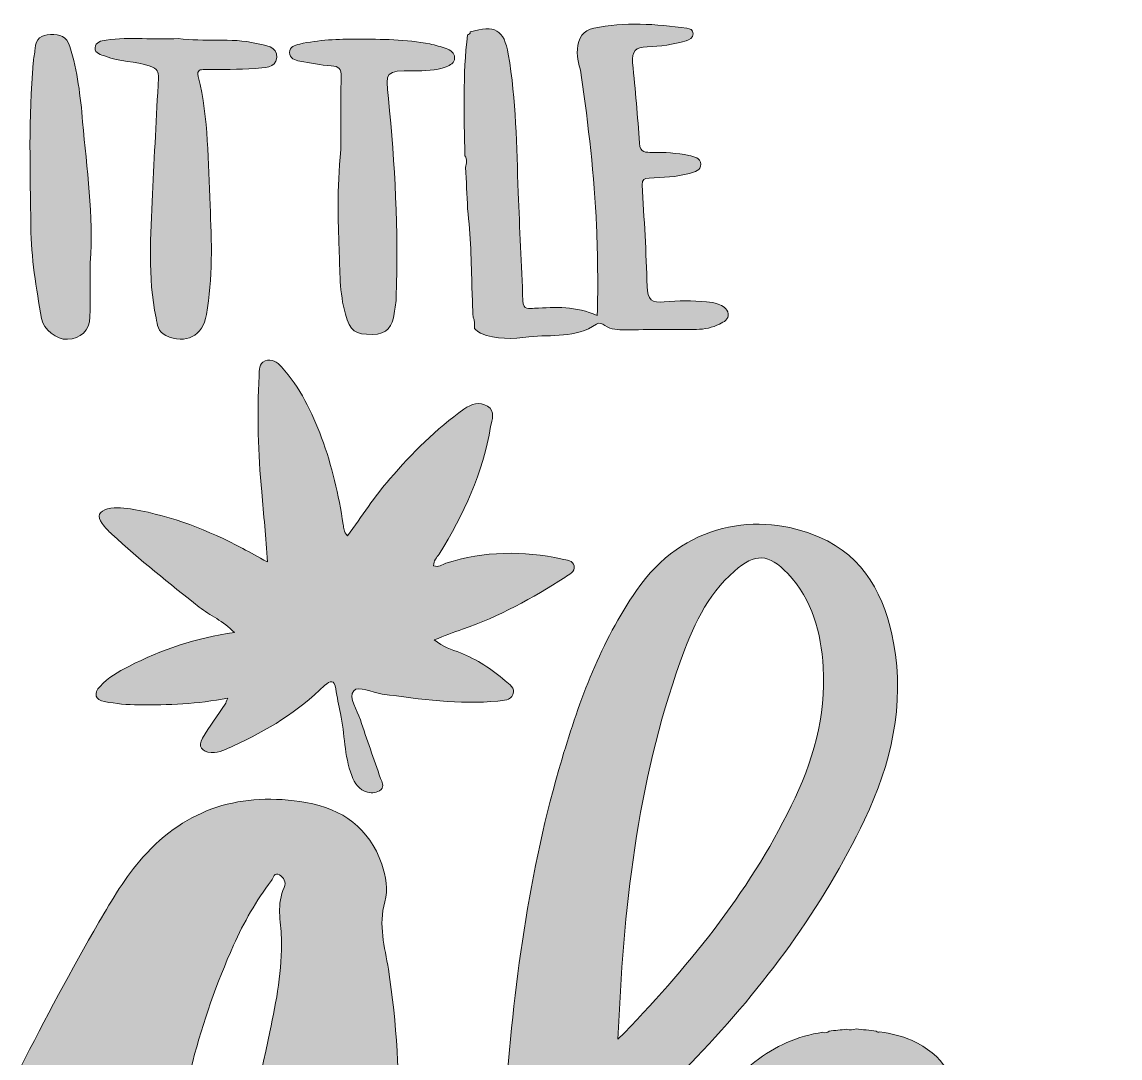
# Model space of a CAD drawing. Extents: x 558 to 1442, y -1357 to -643.
# Drawn here: x 1016.2 to 1431, y -1041.2 to -649.8 of the extents above; entities that cross this region are included whole.
import ezdxf

# ---------------------------------------------------------------- set-up
doc = ezdxf.new("R2010")
doc.units = 0
doc.header["$MEASUREMENT"] = 0
doc.layers.add('katman 1', color=7, linetype='Continuous')

# ---------------------------------------------------------------- blocks, each defined once
blk = doc.blocks.new('block 2')
at = {"layer": 'katman 1', "true_color": 0x030303}
h = blk.add_hatch(color=18, dxfattribs=at)
h.dxf.hatch_style = 2
edge = h.paths.add_edge_path()
edge.add_spline(control_points=[(1186.62, -761.37), (1186.46, -757.79), (1186.31, -754.21), (1186.15, -750.63), (1186.05, -740.53), (1185.59, -730.44), (1184.54, -720.38), (1184.29, -715.17), (1184.04, -709.96), (1183.79, -704.75), (1184.15, -703.27), (1184.44, -701.78), (1183.53, -700.36), (1183.23, -685.12), (1182.67, -669.87), (1184.51, -654.67), (1185.14, -654.6), (1185.5, -654.25), (1185.53, -653.61), (1194.78, -650.75), (1198.3, -652.7), (1199.91, -662.06), (1202.9, -679.34), (1203.01, -696.83), (1203.65, -714.29), (1204.16, -727.91), (1204.95, -741.53), (1205.41, -755.15), (1205.53, -758.8), (1207.83, -758.07), (1209.85, -757.96), (1217.66, -757.56), (1225.47, -757.07), (1233.51, -760.73), (1233.86, -749.08), (1233.66, -738.04), (1233.21, -727), (1232.44, -707.87), (1230.16, -688.9), (1227.45, -669.96), (1226.98, -666.71), (1225.75, -663.66), (1226.01, -660.16), (1226.32, -655.82), (1228.21, -653.01), (1232.15, -652.21), (1243.85, -649.84), (1255.63, -650.54), (1267.36, -652.22), (1268.38, -652.36), (1269.8, -652.77), (1269.74, -654.32), (1269.67, -655.94), (1268.3, -656.57), (1267.06, -656.93), (1262.26, -658.35), (1257.32, -659.14), (1252.31, -659.2), (1248.11, -659.25), (1246.39, -660.96), (1246.85, -665.33), (1247.89, -675.42), (1248.78, -685.53), (1249.42, -695.66), (1249.65, -699.29), (1251.98, -699.08), (1254.23, -699.08), (1258.91, -699.07), (1263.55, -699.33), (1268.12, -700.28), (1270.1, -700.69), (1272.49, -701.19), (1272.61, -703.53), (1272.72, -705.94), (1270.26, -706.52), (1268.37, -707.04), (1263.37, -708.43), (1258.19, -708.55), (1253.06, -708.87), (1251.32, -708.98), (1250.34, -709.17), (1250.46, -711.32), (1251.18, -724.13), (1252.03, -736.93), (1252.31, -749.75), (1252.42, -754.71), (1254.26, -756.12), (1258.81, -755.59), (1264.12, -754.97), (1269.45, -755.13), (1274.77, -755.58), (1276.25, -755.7), (1277.78, -755.89), (1279.16, -756.39), (1280.91, -757.01), (1282.68, -758.09), (1282.96, -760.03), (1283.28, -762.21), (1281.28, -763.12), (1279.69, -763.92), (1276.99, -765.27), (1274.09, -765.94), (1271.03, -765.95), (1262.04, -765.98), (1253.05, -766.02), (1244.06, -766.12), (1241.37, -766.15), (1238.74, -766.12), (1236.42, -764.5), (1235.42, -763.8), (1234.25, -763.21), (1233.17, -763.96), (1225.39, -769.39), (1216.22, -767.82), (1207.65, -768.79), (1201.65, -769.46), (1195.33, -770.03), (1189.45, -767.39), (1188.57, -767), (1187.87, -766.22), (1187.09, -765.63), (1187.29, -764.17), (1187.25, -762.74), (1186.62, -761.37)], knot_values=[0, 0, 0, 0, 1, 1, 1, 2, 2, 2, 3, 3, 3, 4, 4, 4, 5, 5, 5, 6, 6, 6, 7, 7, 7, 8, 8, 8, 9, 9, 9, 10, 10, 10, 11, 11, 11, 12, 12, 12, 13, 13, 13, 14, 14, 14, 15, 15, 15, 16, 16, 16, 17, 17, 17, 18, 18, 18, 19, 19, 19, 20, 20, 20, 21, 21, 21, 22, 22, 22, 23, 23, 23, 24, 24, 24, 25, 25, 25, 26, 26, 26, 27, 27, 27, 28, 28, 28, 29, 29, 29, 30, 30, 30, 31, 31, 31, 32, 32, 32, 33, 33, 33, 34, 34, 34, 35, 35, 35, 36, 36, 36, 37, 37, 37, 38, 38, 38, 39, 39, 39, 40, 40, 40, 41, 41, 41, 41], degree=3, periodic=1)
h = blk.add_hatch(color=18, dxfattribs=at)
h.dxf.hatch_style = 2
edge = h.paths.add_edge_path()
edge.add_spline(control_points=[(1041.96, -740.81), (1041.96, -747.63), (1042.15, -754.45), (1041.91, -761.26), (1041.72, -766.48), (1038.42, -769.48), (1033.39, -769.71), (1029.32, -769.89), (1024.36, -766.1), (1023.62, -761.87), (1021.61, -750.4), (1019.71, -738.86), (1019.58, -727.22), (1019.36, -706.59), (1018.64, -685.93), (1020.48, -665.33), (1020.64, -663.51), (1021.04, -661.72), (1021.16, -659.9), (1021.42, -656.2), (1023.52, -654.68), (1027.04, -654.57), (1030.5, -654.47), (1033.23, -655.29), (1034.36, -659.08), (1037.14, -668.38), (1038.35, -677.96), (1039.15, -687.54), (1040.64, -705.27), (1043.36, -722.93), (1041.96, -740.81)], knot_values=[0, 0, 0, 0, 1, 1, 1, 2, 2, 2, 3, 3, 3, 4, 4, 4, 5, 5, 5, 6, 6, 6, 7, 7, 7, 8, 8, 8, 9, 9, 9, 10, 10, 10, 10], degree=3, periodic=1)
h = blk.add_hatch(color=18, dxfattribs=at)
h.dxf.hatch_style = 2
edge = h.paths.add_edge_path()
edge.add_spline(control_points=[(1075.25, -656.13), (1085.15, -657.4), (1095.08, -655.71), (1104.75, -657.94), (1107.99, -658.68), (1112.81, -658.87), (1112.46, -663.31), (1112.15, -667.36), (1107.49, -667.17), (1104.31, -667.38), (1098, -667.78), (1091.67, -667.77), (1085.34, -667.83), (1083.44, -667.85), (1082.18, -667.84), (1082.83, -670.48), (1086.77, -686.42), (1086.46, -702.77), (1087.26, -719), (1087.93, -732.81), (1088.28, -746.63), (1085.91, -760.36), (1084.51, -768.48), (1078.12, -771.78), (1070.52, -768.25), (1067.56, -766.87), (1067.38, -764.19), (1066.85, -761.61), (1063.67, -746.11), (1064.78, -730.47), (1065.52, -714.85), (1066.22, -700.23), (1067.01, -685.61), (1067.77, -670.99), (1067.89, -668.65), (1067.44, -667.52), (1064.62, -666.52), (1059.07, -664.55), (1053.13, -664.95), (1047.72, -662.79), (1046.06, -662.12), (1043.71, -661.83), (1043.82, -659.6), (1043.93, -657.44), (1046.17, -656.94), (1047.97, -656.69), (1057.09, -655.42), (1066.26, -656.63), (1075.25, -656.13)], knot_values=[0, 0, 0, 0, 1, 1, 1, 2, 2, 2, 3, 3, 3, 4, 4, 4, 5, 5, 5, 6, 6, 6, 7, 7, 7, 8, 8, 8, 9, 9, 9, 10, 10, 10, 11, 11, 11, 12, 12, 12, 13, 13, 13, 14, 14, 14, 15, 15, 15, 16, 16, 16, 16], degree=3, periodic=1)
h = blk.add_hatch(color=18, dxfattribs=at)
h.dxf.hatch_style = 2
edge = h.paths.add_edge_path()
edge.add_spline(control_points=[(1136.7, -697.99), (1136.7, -692.24), (1136.56, -681.42), (1136.79, -670.62), (1136.86, -667.52), (1135.94, -666.62), (1133, -666.41), (1129.03, -666.11), (1125.1, -665.29), (1121.16, -664.65), (1119.26, -664.33), (1117.34, -663.59), (1117.3, -661.42), (1117.25, -659.2), (1119.25, -658.59), (1121.11, -658.18), (1128.3, -656.59), (1135.64, -656.29), (1142.95, -656.33), (1152.08, -656.38), (1161.26, -656.32), (1170.28, -658.15), (1172.38, -658.57), (1174.46, -659.19), (1176.48, -659.92), (1178.06, -660.49), (1179.6, -661.4), (1179.64, -663.38), (1179.68, -665.45), (1177.97, -666.14), (1176.44, -666.74), (1172.48, -668.3), (1168.28, -668.25), (1164.12, -668.28), (1153.44, -668.36), (1153.52, -668.33), (1154.6, -678.74), (1157.18, -703.59), (1158.39, -728.5), (1157.6, -753.49), (1157.53, -755.64), (1157.14, -757.77), (1156.84, -759.91), (1156.18, -764.7), (1154.15, -767.9), (1148.6, -767.88), (1142.03, -767.85), (1140.15, -766.63), (1138.38, -760.24), (1136.12, -752.13), (1136.32, -743.75), (1136.03, -735.48), (1135.65, -724.69), (1135.09, -713.86), (1136.7, -697.99)], knot_values=[0, 0, 0, 0, 1, 1, 1, 2, 2, 2, 3, 3, 3, 4, 4, 4, 5, 5, 5, 6, 6, 6, 7, 7, 7, 8, 8, 8, 9, 9, 9, 10, 10, 10, 11, 11, 11, 12, 12, 12, 13, 13, 13, 14, 14, 14, 15, 15, 15, 16, 16, 16, 17, 17, 17, 18, 18, 18, 18], degree=3, periodic=1)
h = blk.add_hatch(color=18, dxfattribs=at)
h.dxf.hatch_style = 2
edge = h.paths.add_edge_path()
edge.add_spline(control_points=[(1139.18, -843.94), (1144.61, -836.43), (1149.44, -829.07), (1155.19, -822.41), (1163.61, -812.66), (1172.62, -803.55), (1183.16, -796.04), (1186, -794.02), (1189, -793.17), (1192.01, -794.93), (1195.2, -796.81), (1193.67, -800.13), (1193.23, -802.69), (1190.27, -820.13), (1183.08, -835.89), (1173.79, -850.81), (1172.96, -852.14), (1171.56, -853.3), (1171.71, -855.24), (1173.5, -856.04), (1174.89, -854.74), (1176.34, -854.28), (1190.84, -849.68), (1205.47, -849.43), (1220.22, -852.72), (1221.95, -853.11), (1224.34, -853.24), (1224.74, -855.28), (1225.19, -857.6), (1222.84, -858.57), (1221.23, -859.62), (1209.08, -867.55), (1196.38, -874.41), (1182.61, -879.17), (1179.17, -880.36), (1175.79, -881.76), (1171.97, -883.22), (1175.07, -885.93), (1178.6, -886.81), (1181.86, -888.12), (1188.11, -890.64), (1193.64, -894.29), (1198.71, -898.65), (1200.26, -899.99), (1202.65, -901.39), (1201.65, -903.86), (1200.74, -906.1), (1198.18, -906.1), (1196.01, -906.32), (1181.29, -907.82), (1166.78, -905.62), (1152.27, -903.69), (1148.54, -903.2), (1143.19, -900.38), (1141.52, -902.44), (1139.32, -905.14), (1142.84, -909.69), (1144.05, -913.39), (1146.47, -920.81), (1149.13, -928.16), (1151.67, -935.55), (1152.14, -936.91), (1153.19, -938.38), (1151.84, -939.73), (1150.4, -941.17), (1148.5, -941.17), (1146.68, -940.72), (1143.44, -939.91), (1141.92, -937.44), (1140.79, -934.49), (1137.87, -926.92), (1138.17, -918.79), (1136.56, -911), (1135.92, -907.91), (1135.22, -904.84), (1134.71, -901.73), (1134.15, -898.23), (1132.75, -898.4), (1130.55, -900.5), (1120.47, -910.16), (1108.89, -917.56), (1096.17, -923.24), (1093.47, -924.45), (1090.92, -926.06), (1087.71, -925.79), (1084.13, -925.5), (1082.6, -923.42), (1084.42, -920.38), (1087.06, -915.96), (1090.12, -911.79), (1092.98, -907.5), (1093.32, -906.99), (1093.47, -906.35), (1093.93, -905.25), (1082.53, -907.46), (1071.43, -907.82), (1060.34, -907.79), (1056.04, -907.78), (1051.69, -907.31), (1047.45, -906.55), (1043.79, -905.89), (1043.26, -903.5), (1045.7, -900.78), (1048.7, -897.43), (1052.61, -895.29), (1056.54, -893.26), (1068.87, -886.88), (1081.85, -882.46), (1096.46, -880.47), (1092.29, -876.02), (1087.24, -874.07), (1083.16, -870.83), (1071.95, -861.92), (1060.72, -853.04), (1050.2, -843.3), (1048.86, -842.07), (1047.59, -840.73), (1046.48, -839.28), (1044.33, -836.46), (1045.47, -834.58), (1048.54, -833.77), (1051.82, -832.89), (1055.17, -833.39), (1058.44, -833.97), (1073, -836.53), (1086.6, -841.77), (1099.59, -848.72), (1102.47, -850.26), (1105.33, -851.85), (1108.93, -853.81), (1108.18, -844.44), (1107.63, -835.89), (1106.79, -827.36), (1105.35, -812.76), (1105, -798.14), (1105.8, -783.49), (1105.91, -781.38), (1105.57, -778.84), (1108.06, -777.86), (1110.58, -776.86), (1112.68, -778.38), (1114.25, -780.11), (1121.28, -787.88), (1125.75, -797.16), (1129.36, -806.87), (1133.32, -817.49), (1135.81, -828.48), (1137.56, -839.66), (1137.77, -840.96), (1137.73, -842.33), (1139.18, -843.94)], knot_values=[0, 0, 0, 0, 1, 1, 1, 2, 2, 2, 3, 3, 3, 4, 4, 4, 5, 5, 5, 6, 6, 6, 7, 7, 7, 8, 8, 8, 9, 9, 9, 10, 10, 10, 11, 11, 11, 12, 12, 12, 13, 13, 13, 14, 14, 14, 15, 15, 15, 16, 16, 16, 17, 17, 17, 18, 18, 18, 19, 19, 19, 20, 20, 20, 21, 21, 21, 22, 22, 22, 23, 23, 23, 24, 24, 24, 25, 25, 25, 26, 26, 26, 27, 27, 27, 28, 28, 28, 29, 29, 29, 30, 30, 30, 31, 31, 31, 32, 32, 32, 33, 33, 33, 34, 34, 34, 35, 35, 35, 36, 36, 36, 37, 37, 37, 38, 38, 38, 39, 39, 39, 40, 40, 40, 41, 41, 41, 42, 42, 42, 43, 43, 43, 44, 44, 44, 45, 45, 45, 46, 46, 46, 47, 47, 47, 48, 48, 48, 49, 49, 49, 50, 50, 50, 50], degree=3, periodic=1)
h = blk.add_hatch(color=18, dxfattribs=at)
h.dxf.hatch_style = 2
edge = h.paths.add_edge_path()
edge.add_spline(control_points=[(820.35, -1032.71), (820.12, -1036.26), (819.9, -1039.8), (819.67, -1043.35), (819, -1048.78), (818.37, -1054.21), (819.28, -1059.69), (819.23, -1060.82), (819.18, -1061.95), (819.13, -1063.08), (818.54, -1063.74), (818.6, -1064.43), (819.05, -1065.13), (818.78, -1068.53), (818.74, -1071.93), (819.31, -1075.3), (818.53, -1079.71), (818.8, -1084.09), (819.67, -1088.46), (819.88, -1091.34), (820.08, -1094.23), (820.29, -1097.1), (819.77, -1098.3), (819.99, -1099.42), (820.69, -1100.48), (820.96, -1102.74), (821.24, -1105), (821.51, -1107.25), (821.06, -1107.78), (821.13, -1108.22), (821.75, -1108.56), (823.28, -1119.97), (825.92, -1131.07), (830.53, -1141.69), (831.92, -1144.89), (833.03, -1145.22), (835.74, -1142.84), (848.91, -1131.26), (858.96, -1117.24), (867.71, -1102.22), (881.55, -1078.46), (892.74, -1053.39), (903.25, -1028.05), (910.39, -1010.83), (918.06, -993.74), (922.66, -975.59), (924.41, -968.68), (925.38, -961.57), (926.51, -954.52), (928, -945.29), (930.6, -942.32), (940.08, -940.69), (948.68, -939.22), (957.2, -939.13), (965.32, -943.3), (968.99, -945.19), (971.14, -947.92), (972.29, -951.81), (974.89, -960.57), (974.58, -969.59), (974.92, -978.54), (976.06, -1009.03), (974.31, -1039.46), (973.19, -1069.91), (972.59, -1086.38), (972.52, -1102.86), (973.6, -1119.32), (973.71, -1120.92), (974.01, -1122.52), (975.19, -1124.38), (979.25, -1116.53), (983.34, -1108.69), (987.36, -1100.82), (1006.35, -1063.67), (1024.23, -1025.94), (1045.28, -989.86), (1050.28, -981.27), (1055.31, -972.75), (1061.91, -965.33), (1078.45, -946.73), (1099.21, -940.45), (1123.49, -944.66), (1137.41, -947.07), (1147.27, -954.32), (1152.12, -967.89), (1153.79, -972.57), (1154.53, -977.7), (1153.27, -982.15), (1150.76, -990.99), (1153.29, -999.22), (1154.62, -1007.61), (1157.88, -1028.07), (1158.67, -1048.66), (1158.78, -1069.32), (1158.85, -1081.93), (1158.79, -1094.54), (1158.79, -1108.72), (1168.22, -1100.93), (1176.41, -1094.28), (1184.46, -1087.47), (1197.82, -1076.17), (1197.48, -1076.11), (1198.69, -1058.82), (1201.79, -1014.61), (1207.52, -970.77), (1220.19, -928.15), (1226.83, -905.82), (1234.9, -884.04), (1248.27, -864.6), (1265.87, -839.02), (1294.31, -834.46), (1317.35, -844.41), (1334.36, -851.76), (1342.3, -866.88), (1345.45, -884.37), (1349.68, -907.83), (1344.56, -929.99), (1334.46, -951.18), (1318.47, -984.72), (1296.54, -1014.07), (1270.99, -1040.86), (1261.34, -1050.98), (1251.49, -1060.9), (1241.21, -1070.37), (1239.8, -1071.67), (1238.85, -1073.06), (1238.86, -1075.09), (1238.9, -1084.51), (1238.88, -1093.92), (1238.88, -1103.84), (1241.05, -1102.82), (1241.72, -1101.09), (1242.67, -1099.69), (1256.98, -1078.49), (1272.78, -1058.63), (1293.02, -1042.66), (1300.64, -1036.64), (1309.17, -1032.88), (1318.74, -1031.42), (1319.62, -1031.85), (1320.37, -1031.57), (1321.06, -1030.99), (1323.29, -1030.76), (1325.51, -1030.53), (1327.72, -1030.3), (1328.91, -1030.72), (1330.1, -1030.65), (1331.26, -1030.17), (1333.8, -1030.44), (1336.33, -1030.71), (1338.86, -1030.97), (1339.26, -1031.44), (1339.7, -1031.71), (1340.28, -1031.24), (1344.38, -1031.91), (1348.44, -1032.78), (1352.25, -1034.48), (1364.13, -1039.81), (1369.69, -1049.11), (1370.13, -1062.05), (1370.71, -1079.13), (1368.79, -1095.97), (1366.14, -1112.76), (1362.7, -1134.51), (1360.78, -1156.35), (1361.69, -1178.38), (1361.97, -1185.27), (1363.53, -1191.85), (1366.78, -1198), (1368.34, -1200.95), (1369.79, -1201.94), (1372.75, -1199.14), (1391.44, -1181.42), (1406.11, -1161.15), (1413.06, -1135.99), (1414.1, -1132.21), (1415.7, -1129.85), (1419.88, -1129.28), (1428.2, -1128.13), (1430.95, -1130.77), (1429.76, -1139.01), (1426.92, -1158.55), (1417.74, -1175.15), (1405.85, -1190.46), (1401.36, -1196.24), (1396.62, -1201.82), (1391.43, -1207.03), (1381.27, -1217.21), (1368.68, -1218.38), (1355.67, -1216.11), (1332.12, -1211.99), (1322.07, -1194.78), (1317.24, -1173.69), (1311.84, -1150.06), (1313.07, -1126.01), (1314.23, -1102.02), (1314.7, -1092.38), (1315.1, -1082.74), (1315.43, -1073.09), (1315.47, -1072.05), (1316.3, -1070.58), (1314.91, -1069.93), (1313.54, -1069.3), (1312.89, -1070.78), (1312.11, -1071.53), (1297.35, -1085.56), (1284.52, -1101.25), (1272.45, -1117.59), (1260.8, -1133.37), (1251.37, -1150.44), (1242.58, -1167.91), (1236.31, -1180.37), (1217.26, -1184.43), (1205.85, -1175.97), (1203.21, -1174.02), (1202.75, -1170.98), (1202.15, -1168.16), (1198.74, -1152.13), (1198.05, -1135.83), (1197.54, -1119.51), (1197.44, -1116.44), (1198.38, -1111.61), (1196.4, -1110.76), (1193.71, -1109.61), (1191.44, -1113.83), (1189.06, -1115.74), (1179.35, -1123.53), (1169.86, -1131.6), (1160.24, -1139.5), (1157.77, -1141.53), (1156.71, -1143.88), (1156.43, -1147.17), (1152.97, -1187.13), (1145.53, -1226.22), (1129.5, -1263.25), (1120.58, -1283.84), (1109.3, -1303.02), (1093.4, -1319.12), (1083.28, -1329.36), (1071.71, -1337.52), (1057.34, -1340.21), (1047.36, -1342.08), (1037.1, -1342.42), (1027.17, -1339.45), (1008.55, -1333.88), (999.7, -1317.85), (999, -1298.98), (997.98, -1271.58), (1009.83, -1248.63), (1025.83, -1227.59), (1040.43, -1208.38), (1058.49, -1192.43), (1076.18, -1176.16), (1085.87, -1167.24), (1096.18, -1159.07), (1106.28, -1150.63), (1108.22, -1149.01), (1110.09, -1147.52), (1110.28, -1144.65), (1111.1, -1131.72), (1112.03, -1118.79), (1113.01, -1104.41), (1109.49, -1109.47), (1108.94, -1114.25), (1106.96, -1118.4), (1103.89, -1124.85), (1101.37, -1131.57), (1098.22, -1137.98), (1093.14, -1148.31), (1084.83, -1154.11), (1073.21, -1155.3), (1047.28, -1157.95), (1032.6, -1145.56), (1024.11, -1122.4), (1022.63, -1118.36), (1021.59, -1114.16), (1020.23, -1109.66), (1018.11, -1111.59), (1017.43, -1114.15), (1016.22, -1116.35), (1009.78, -1128.15), (1004.9, -1140.86), (995.88, -1151.17), (989.26, -1158.75), (980.83, -1162.51), (970.89, -1162.92), (964.4, -1163.18), (957.89, -1163.31), (951.55, -1161.46), (937.53, -1157.37), (930.55, -1146.73), (925.48, -1134), (919.98, -1120.16), (918.12, -1105.65), (916.58, -1091.04), (916.36, -1088.95), (916.1, -1086.86), (915.68, -1083.25), (910.61, -1093.08), (906.52, -1101.72), (901.81, -1110), (892, -1127.26), (881.35, -1143.94), (866.43, -1157.41), (851.85, -1170.57), (834.38, -1173.87), (815.7, -1171.53), (783.52, -1167.48), (768.87, -1145.06), (760.82, -1116.82), (755.62, -1098.6), (755.24, -1079.73), (755.35, -1060.84), (755.51, -1034.28), (758.42, -1008.02), (762.68, -981.86), (762.97, -980.07), (763.02, -978.24), (763.27, -975.48), (753.54, -979.91), (744.7, -984.83), (735.26, -987.98), (725.9, -991.11), (723.45, -997.01), (722.36, -1006.14), (719.21, -1032.54), (714.58, -1058.7), (707.76, -1084.49), (703.61, -1100.22), (699.81, -1116.04), (694.05, -1131.24), (687.63, -1148.16), (680.89, -1164.99), (667.9, -1178.38), (659.69, -1186.85), (650.03, -1192.79), (638.82, -1196.1), (625.3, -1200.08), (611.43, -1200.2), (597.79, -1197.32), (580.43, -1193.65), (570.37, -1181.78), (565.66, -1165.23), (558.09, -1138.68), (562.26, -1113.18), (573.44, -1088.52), (584.11, -1064.97), (601, -1046.32), (620.45, -1029.74), (630.46, -1021.21), (641.21, -1013.73), (652.42, -1006.92), (656.05, -1004.72), (657.82, -1001.98), (658.42, -997.91), (661.56, -976.68), (665.13, -955.51), (667.71, -934.2), (670.43, -911.71), (672.57, -889.18), (673.29, -866.54), (673.66, -854.91), (672.93, -843.41), (668.45, -832.39), (665.76, -825.8), (664.5, -824.93), (658.53, -828.63), (642.39, -838.66), (628.02, -850.61), (618.32, -867.38), (617.32, -869.11), (616.56, -870.88), (616.02, -872.84), (615.05, -876.34), (612.6, -878.4), (608.85, -878.79), (599.53, -879.76), (592.42, -877.62), (597, -864.37), (601.21, -852.2), (608.85, -842.57), (617.87, -833.85), (629.33, -822.77), (641.43, -812.38), (657.81, -809.62), (678.92, -806.05), (698.15, -809.73), (712.27, -827.36), (720.03, -837.04), (722.79, -849.02), (724.96, -861), (728.4, -879.93), (728.59, -899.09), (728.76, -918.24), (728.89, -932.89), (728.27, -947.53), (727.24, -962.14), (726.94, -966.44), (728.45, -967.02), (732.13, -965.21), (742.73, -960.02), (753.36, -954.88), (764.12, -950.02), (767.88, -948.33), (769.52, -945.82), (770.43, -941.9), (777.34, -912.17), (785.85, -882.92), (801.09, -856.23), (810.68, -839.44), (823.17, -825.03), (842.66, -819.44), (859.95, -814.49), (877.18, -814.82), (893.56, -823.57), (910.85, -832.81), (916.09, -852.2), (910.41, -869.57), (904.8, -886.69), (892.25, -898.78), (879.29, -910.37), (866.08, -922.17), (851.15, -931.59), (835.75, -940.25), (833.16, -941.7), (832, -943.6), (831.48, -946.45), (828.28, -963.97), (825.89, -981.61), (823.63, -999.26), (823.02, -999.64), (823.1, -1000.08), (823.53, -1000.54), (823.27, -1002.81), (823, -1005.08), (822.74, -1007.34), (821.88, -1009.07), (821.96, -1010.88), (822.33, -1012.72), (822.13, -1014.25), (821.93, -1015.79), (821.74, -1017.31), (820.98, -1018.31), (820.91, -1019.39), (821.39, -1020.53), (821.16, -1023.13), (820.92, -1025.74), (820.69, -1028.34), (819.97, -1029.74), (819.74, -1031.19), (820.35, -1032.71)], knot_values=[0, 0, 0, 0, 1, 1, 1, 2, 2, 2, 3, 3, 3, 4, 4, 4, 5, 5, 5, 6, 6, 6, 7, 7, 7, 8, 8, 8, 9, 9, 9, 10, 10, 10, 11, 11, 11, 12, 12, 12, 13, 13, 13, 14, 14, 14, 15, 15, 15, 16, 16, 16, 17, 17, 17, 18, 18, 18, 19, 19, 19, 20, 20, 20, 21, 21, 21, 22, 22, 22, 23, 23, 23, 24, 24, 24, 25, 25, 25, 26, 26, 26, 27, 27, 27, 28, 28, 28, 29, 29, 29, 30, 30, 30, 31, 31, 31, 32, 32, 32, 33, 33, 33, 34, 34, 34, 35, 35, 35, 36, 36, 36, 37, 37, 37, 38, 38, 38, 39, 39, 39, 40, 40, 40, 41, 41, 41, 42, 42, 42, 43, 43, 43, 44, 44, 44, 45, 45, 45, 46, 46, 46, 47, 47, 47, 48, 48, 48, 49, 49, 49, 50, 50, 50, 51, 51, 51, 52, 52, 52, 53, 53, 53, 54, 54, 54, 55, 55, 55, 56, 56, 56, 57, 57, 57, 58, 58, 58, 59, 59, 59, 60, 60, 60, 61, 61, 61, 62, 62, 62, 63, 63, 63, 64, 64, 64, 65, 65, 65, 66, 66, 66, 67, 67, 67, 68, 68, 68, 69, 69, 69, 70, 70, 70, 71, 71, 71, 72, 72, 72, 73, 73, 73, 74, 74, 74, 75, 75, 75, 76, 76, 76, 77, 77, 77, 78, 78, 78, 79, 79, 79, 80, 80, 80, 81, 81, 81, 82, 82, 82, 83, 83, 83, 84, 84, 84, 85, 85, 85, 86, 86, 86, 87, 87, 87, 88, 88, 88, 89, 89, 89, 90, 90, 90, 91, 91, 91, 92, 92, 92, 93, 93, 93, 94, 94, 94, 95, 95, 95, 96, 96, 96, 97, 97, 97, 98, 98, 98, 99, 99, 99, 100, 100, 100, 101, 101, 101, 102, 102, 102, 103, 103, 103, 104, 104, 104, 105, 105, 105, 106, 106, 106, 107, 107, 107, 108, 108, 108, 109, 109, 109, 110, 110, 110, 111, 111, 111, 112, 112, 112, 113, 113, 113, 114, 114, 114, 115, 115, 115, 116, 116, 116, 117, 117, 117, 118, 118, 118, 119, 119, 119, 120, 120, 120, 121, 121, 121, 122, 122, 122, 123, 123, 123, 124, 124, 124, 125, 125, 125, 126, 126, 126, 127, 127, 127, 128, 128, 128, 129, 129, 129, 130, 130, 130, 131, 131, 131, 132, 132, 132, 133, 133, 133, 134, 134, 134, 135, 135, 135, 136, 136, 136, 137, 137, 137, 138, 138, 138, 139, 139, 139, 140, 140, 140, 141, 141, 141, 142, 142, 142, 143, 143, 143, 144, 144, 144, 145, 145, 145, 146, 146, 146, 147, 147, 147, 148, 148, 148, 149, 149, 149, 150, 150, 150, 150], degree=3, periodic=1)
edge = h.paths.add_edge_path()
edge.add_spline(control_points=[(1241.32, -1034.1), (1267.19, -1007.63), (1290.44, -979.34), (1306.77, -945.94), (1314.85, -929.42), (1320.01, -912.14), (1318.84, -893.55), (1318.02, -880.49), (1314.82, -868.09), (1305.48, -858.22), (1298.22, -850.53), (1293.2, -850.4), (1285.31, -857.26), (1274.75, -866.44), (1269.38, -878.78), (1264.84, -891.52), (1248.46, -937.55), (1243.31, -985.47), (1241.32, -1034.1)], knot_values=[0, 0, 0, 0, 1, 1, 1, 2, 2, 2, 3, 3, 3, 4, 4, 4, 5, 5, 5, 6, 6, 6, 6], degree=3, periodic=1)
edge = h.paths.add_edge_path()
edge.add_spline(control_points=[(1106.2, -1186.15), (1105.82, -1185.99), (1105.44, -1185.82), (1105.06, -1185.65), (1104.27, -1186.22), (1103.41, -1186.71), (1102.71, -1187.36), (1089.27, -1199.79), (1075.84, -1212.25), (1063.81, -1226.08), (1048.33, -1243.89), (1036.41, -1263.71), (1031.88, -1287.19), (1029.6, -1299.03), (1030.08, -1310.77), (1037.15, -1321.31), (1041.42, -1327.67), (1043.17, -1327.91), (1049.05, -1323.76), (1058.49, -1317.09), (1065.43, -1308.19), (1071.48, -1298.59), (1085.65, -1276.09), (1093.94, -1251.29), (1099.58, -1225.48), (1100.72, -1220.23), (1100.42, -1214.51), (1101.95, -1209.68), (1104.42, -1201.85), (1104.76, -1193.98), (1106.2, -1186.15)], knot_values=[0, 0, 0, 0, 1, 1, 1, 2, 2, 2, 3, 3, 3, 4, 4, 4, 5, 5, 5, 6, 6, 6, 7, 7, 7, 8, 8, 8, 9, 9, 9, 10, 10, 10, 10], degree=3, periodic=1)
edge = h.paths.add_edge_path()
edge.add_spline(control_points=[(650.79, -1037.14), (648.37, -1036.84), (647.47, -1038.31), (646.41, -1039.2), (635.73, -1048.25), (625.76, -1057.97), (617.38, -1069.26), (602.01, -1089.98), (594.01, -1112.93), (595.9, -1138.96), (596.65, -1149.27), (599.98, -1158.68), (605.47, -1167.41), (607.36, -1170.41), (608.5, -1170.5), (610.52, -1167.31), (617.53, -1156.2), (621.17, -1143.7), (625.53, -1131.53), (633.81, -1108.43), (639.57, -1084.59), (645.4, -1060.79), (647.32, -1052.97), (648.99, -1045.08), (650.79, -1037.14)], knot_values=[0, 0, 0, 0, 1, 1, 1, 2, 2, 2, 3, 3, 3, 4, 4, 4, 5, 5, 5, 6, 6, 6, 7, 7, 7, 8, 8, 8, 8], degree=3, periodic=1)
edge = h.paths.add_edge_path()
edge.add_spline(control_points=[(1074.48, -1124.16), (1082.08, -1113.17), (1088.43, -1101.62), (1093.38, -1089.32), (1100.92, -1070.54), (1105.84, -1050.99), (1109.89, -1031.23), (1112.28, -1019.57), (1114.65, -1007.83), (1114.21, -995.82), (1113.98, -989.4), (1112.3, -982.98), (1115.29, -976.7), (1116.17, -974.85), (1115, -972.85), (1113.48, -971.93), (1111.62, -970.81), (1111.17, -973.13), (1110.42, -974.13), (1104.76, -981.76), (1099.97, -989.9), (1096.11, -998.59), (1083.42, -1027.21), (1075.51, -1057.09), (1072.71, -1088.26), (1071.64, -1100.14), (1071.46, -1112.09), (1074.48, -1124.16)], knot_values=[0, 0, 0, 0, 1, 1, 1, 2, 2, 2, 3, 3, 3, 4, 4, 4, 5, 5, 5, 6, 6, 6, 7, 7, 7, 8, 8, 8, 9, 9, 9, 9], degree=3, periodic=1)
edge = h.paths.add_edge_path()
edge.add_spline(control_points=[(839.34, -907.55), (841.69, -908.2), (842.73, -906.84), (843.83, -906.01), (851.27, -900.38), (858.45, -894.45), (865.06, -887.84), (871.29, -881.61), (876.48, -874.56), (880.55, -866.79), (885.01, -858.27), (886.19, -849.05), (879.23, -841.61), (869.55, -831.27), (869.56, -832.24), (862.8, -842.4), (854.13, -855.44), (849.74, -870.31), (845.44, -885.16), (843.29, -892.59), (841.36, -900.08), (839.34, -907.55)], knot_values=[0, 0, 0, 0, 1, 1, 1, 2, 2, 2, 3, 3, 3, 4, 4, 4, 5, 5, 5, 6, 6, 6, 7, 7, 7, 7], degree=3, periodic=1)
at = {"layer": 'katman 1', "lineweight": 0}
for points, knots in [([(1186.62, -761.37), (1186.46, -757.79), (1186.31, -754.21), (1186.15, -750.63), (1186.05, -740.53), (1185.59, -730.44), (1184.54, -720.38), (1184.29, -715.17), (1184.04, -709.96), (1183.79, -704.75), (1184.15, -703.27), (1184.44, -701.78), (1183.53, -700.36), (1183.23, -685.12), (1182.67, -669.87), (1184.51, -654.67), (1185.14, -654.6), (1185.5, -654.25), (1185.53, -653.61), (1194.78, -650.75), (1198.3, -652.7), (1199.91, -662.06), (1202.9, -679.34), (1203.01, -696.83), (1203.65, -714.29), (1204.16, -727.91), (1204.95, -741.53), (1205.41, -755.15), (1205.53, -758.8), (1207.83, -758.07), (1209.85, -757.96), (1217.66, -757.56), (1225.47, -757.07), (1233.51, -760.73), (1233.86, -749.08), (1233.66, -738.04), (1233.21, -727), (1232.44, -707.87), (1230.16, -688.9), (1227.45, -669.96), (1226.98, -666.71), (1225.75, -663.66), (1226.01, -660.16), (1226.32, -655.82), (1228.21, -653.01), (1232.15, -652.21), (1243.85, -649.84), (1255.63, -650.54), (1267.36, -652.22), (1268.38, -652.36), (1269.8, -652.77), (1269.74, -654.32), (1269.67, -655.94), (1268.3, -656.57), (1267.06, -656.93), (1262.26, -658.35), (1257.32, -659.14), (1252.31, -659.2), (1248.11, -659.25), (1246.39, -660.96), (1246.85, -665.33), (1247.89, -675.42), (1248.78, -685.53), (1249.42, -695.66), (1249.65, -699.29), (1251.98, -699.08), (1254.23, -699.08), (1258.91, -699.07), (1263.55, -699.33), (1268.12, -700.28), (1270.1, -700.69), (1272.49, -701.19), (1272.61, -703.53), (1272.72, -705.94), (1270.26, -706.52), (1268.37, -707.04), (1263.37, -708.43), (1258.19, -708.55), (1253.06, -708.87), (1251.32, -708.98), (1250.34, -709.17), (1250.46, -711.32), (1251.18, -724.13), (1252.03, -736.93), (1252.31, -749.75), (1252.42, -754.71), (1254.26, -756.12), (1258.81, -755.59), (1264.12, -754.97), (1269.45, -755.13), (1274.77, -755.58), (1276.25, -755.7), (1277.78, -755.89), (1279.16, -756.39), (1280.91, -757.01), (1282.68, -758.09), (1282.96, -760.03), (1283.28, -762.21), (1281.28, -763.12), (1279.69, -763.92), (1276.99, -765.27), (1274.09, -765.94), (1271.03, -765.95), (1262.04, -765.98), (1253.05, -766.02), (1244.06, -766.12), (1241.37, -766.15), (1238.74, -766.12), (1236.42, -764.5), (1235.42, -763.8), (1234.25, -763.21), (1233.17, -763.96), (1225.39, -769.39), (1216.22, -767.82), (1207.65, -768.79), (1201.65, -769.46), (1195.33, -770.03), (1189.45, -767.39), (1188.57, -767), (1187.87, -766.22), (1187.09, -765.63), (1187.29, -764.17), (1187.25, -762.74), (1186.62, -761.37)], [0, 0, 0, 0, 1, 1, 1, 2, 2, 2, 3, 3, 3, 4, 4, 4, 5, 5, 5, 6, 6, 6, 7, 7, 7, 8, 8, 8, 9, 9, 9, 10, 10, 10, 11, 11, 11, 12, 12, 12, 13, 13, 13, 14, 14, 14, 15, 15, 15, 16, 16, 16, 17, 17, 17, 18, 18, 18, 19, 19, 19, 20, 20, 20, 21, 21, 21, 22, 22, 22, 23, 23, 23, 24, 24, 24, 25, 25, 25, 26, 26, 26, 27, 27, 27, 28, 28, 28, 29, 29, 29, 30, 30, 30, 31, 31, 31, 32, 32, 32, 33, 33, 33, 34, 34, 34, 35, 35, 35, 36, 36, 36, 37, 37, 37, 38, 38, 38, 39, 39, 39, 40, 40, 40, 41, 41, 41, 41]), ([(1041.96, -740.81), (1041.96, -747.63), (1042.15, -754.45), (1041.91, -761.26), (1041.72, -766.48), (1038.42, -769.48), (1033.39, -769.71), (1029.32, -769.89), (1024.36, -766.1), (1023.62, -761.87), (1021.61, -750.4), (1019.71, -738.86), (1019.58, -727.22), (1019.36, -706.59), (1018.64, -685.93), (1020.48, -665.33), (1020.64, -663.51), (1021.04, -661.72), (1021.16, -659.9), (1021.42, -656.2), (1023.52, -654.68), (1027.04, -654.57), (1030.5, -654.47), (1033.23, -655.29), (1034.36, -659.08), (1037.14, -668.38), (1038.35, -677.96), (1039.15, -687.54), (1040.64, -705.27), (1043.36, -722.93), (1041.96, -740.81)], [0, 0, 0, 0, 1, 1, 1, 2, 2, 2, 3, 3, 3, 4, 4, 4, 5, 5, 5, 6, 6, 6, 7, 7, 7, 8, 8, 8, 9, 9, 9, 10, 10, 10, 10]), ([(1075.25, -656.13), (1085.15, -657.4), (1095.08, -655.71), (1104.75, -657.94), (1107.99, -658.68), (1112.81, -658.87), (1112.46, -663.31), (1112.15, -667.36), (1107.49, -667.17), (1104.31, -667.38), (1098, -667.78), (1091.67, -667.77), (1085.34, -667.83), (1083.44, -667.85), (1082.18, -667.84), (1082.83, -670.48), (1086.77, -686.42), (1086.46, -702.77), (1087.26, -719), (1087.93, -732.81), (1088.28, -746.63), (1085.91, -760.36), (1084.51, -768.48), (1078.12, -771.78), (1070.52, -768.25), (1067.56, -766.87), (1067.38, -764.19), (1066.85, -761.61), (1063.67, -746.11), (1064.78, -730.47), (1065.52, -714.85), (1066.22, -700.23), (1067.01, -685.61), (1067.77, -670.99), (1067.89, -668.65), (1067.44, -667.52), (1064.62, -666.52), (1059.07, -664.55), (1053.13, -664.95), (1047.72, -662.79), (1046.06, -662.12), (1043.71, -661.83), (1043.82, -659.6), (1043.93, -657.44), (1046.17, -656.94), (1047.97, -656.69), (1057.09, -655.42), (1066.26, -656.63), (1075.25, -656.13)], [0, 0, 0, 0, 1, 1, 1, 2, 2, 2, 3, 3, 3, 4, 4, 4, 5, 5, 5, 6, 6, 6, 7, 7, 7, 8, 8, 8, 9, 9, 9, 10, 10, 10, 11, 11, 11, 12, 12, 12, 13, 13, 13, 14, 14, 14, 15, 15, 15, 16, 16, 16, 16]), ([(1136.7, -697.99), (1136.7, -692.24), (1136.56, -681.42), (1136.79, -670.62), (1136.86, -667.52), (1135.94, -666.62), (1133, -666.41), (1129.03, -666.11), (1125.1, -665.29), (1121.16, -664.65), (1119.26, -664.33), (1117.34, -663.59), (1117.3, -661.42), (1117.25, -659.2), (1119.25, -658.59), (1121.11, -658.18), (1128.3, -656.59), (1135.64, -656.29), (1142.95, -656.33), (1152.08, -656.38), (1161.26, -656.32), (1170.28, -658.15), (1172.38, -658.57), (1174.46, -659.19), (1176.48, -659.92), (1178.06, -660.49), (1179.6, -661.4), (1179.64, -663.38), (1179.68, -665.45), (1177.97, -666.14), (1176.44, -666.74), (1172.48, -668.3), (1168.28, -668.25), (1164.12, -668.28), (1153.44, -668.36), (1153.52, -668.33), (1154.6, -678.74), (1157.18, -703.59), (1158.39, -728.5), (1157.6, -753.49), (1157.53, -755.64), (1157.14, -757.77), (1156.84, -759.91), (1156.18, -764.7), (1154.15, -767.9), (1148.6, -767.88), (1142.03, -767.85), (1140.15, -766.63), (1138.38, -760.24), (1136.12, -752.13), (1136.32, -743.75), (1136.03, -735.48), (1135.65, -724.69), (1135.09, -713.86), (1136.7, -697.99)], [0, 0, 0, 0, 1, 1, 1, 2, 2, 2, 3, 3, 3, 4, 4, 4, 5, 5, 5, 6, 6, 6, 7, 7, 7, 8, 8, 8, 9, 9, 9, 10, 10, 10, 11, 11, 11, 12, 12, 12, 13, 13, 13, 14, 14, 14, 15, 15, 15, 16, 16, 16, 17, 17, 17, 18, 18, 18, 18]), ([(1139.18, -843.94), (1144.61, -836.43), (1149.44, -829.07), (1155.19, -822.41), (1163.61, -812.66), (1172.62, -803.55), (1183.16, -796.04), (1186, -794.02), (1189, -793.17), (1192.01, -794.93), (1195.2, -796.81), (1193.67, -800.13), (1193.23, -802.69), (1190.27, -820.13), (1183.08, -835.89), (1173.79, -850.81), (1172.96, -852.14), (1171.56, -853.3), (1171.71, -855.24), (1173.5, -856.04), (1174.89, -854.74), (1176.34, -854.28), (1190.84, -849.68), (1205.47, -849.43), (1220.22, -852.72), (1221.95, -853.11), (1224.34, -853.24), (1224.74, -855.28), (1225.19, -857.6), (1222.84, -858.57), (1221.23, -859.62), (1209.08, -867.55), (1196.38, -874.41), (1182.61, -879.17), (1179.17, -880.36), (1175.79, -881.76), (1171.97, -883.22), (1175.07, -885.93), (1178.6, -886.81), (1181.86, -888.12), (1188.11, -890.64), (1193.64, -894.29), (1198.71, -898.65), (1200.26, -899.99), (1202.65, -901.39), (1201.65, -903.86), (1200.74, -906.1), (1198.18, -906.1), (1196.01, -906.32), (1181.29, -907.82), (1166.78, -905.62), (1152.27, -903.69), (1148.54, -903.2), (1143.19, -900.38), (1141.52, -902.44), (1139.32, -905.14), (1142.84, -909.69), (1144.05, -913.39), (1146.47, -920.81), (1149.13, -928.16), (1151.67, -935.55), (1152.14, -936.91), (1153.19, -938.38), (1151.84, -939.73), (1150.4, -941.17), (1148.5, -941.17), (1146.68, -940.72), (1143.44, -939.91), (1141.92, -937.44), (1140.79, -934.49), (1137.87, -926.92), (1138.17, -918.79), (1136.56, -911), (1135.92, -907.91), (1135.22, -904.84), (1134.71, -901.73), (1134.15, -898.23), (1132.75, -898.4), (1130.55, -900.5), (1120.47, -910.16), (1108.89, -917.56), (1096.17, -923.24), (1093.47, -924.45), (1090.92, -926.06), (1087.71, -925.79), (1084.13, -925.5), (1082.6, -923.42), (1084.42, -920.38), (1087.06, -915.96), (1090.12, -911.79), (1092.98, -907.5), (1093.32, -906.99), (1093.47, -906.35), (1093.93, -905.25), (1082.53, -907.46), (1071.43, -907.82), (1060.34, -907.79), (1056.04, -907.78), (1051.69, -907.31), (1047.45, -906.55), (1043.79, -905.89), (1043.26, -903.5), (1045.7, -900.78), (1048.7, -897.43), (1052.61, -895.29), (1056.54, -893.26), (1068.87, -886.88), (1081.85, -882.46), (1096.46, -880.47), (1092.29, -876.02), (1087.24, -874.07), (1083.16, -870.83), (1071.95, -861.92), (1060.72, -853.04), (1050.2, -843.3), (1048.86, -842.07), (1047.59, -840.73), (1046.48, -839.28), (1044.33, -836.46), (1045.47, -834.58), (1048.54, -833.77), (1051.82, -832.89), (1055.17, -833.39), (1058.44, -833.97), (1073, -836.53), (1086.6, -841.77), (1099.59, -848.72), (1102.47, -850.26), (1105.33, -851.85), (1108.93, -853.81), (1108.18, -844.44), (1107.63, -835.89), (1106.79, -827.36), (1105.35, -812.76), (1105, -798.14), (1105.8, -783.49), (1105.91, -781.38), (1105.57, -778.84), (1108.06, -777.86), (1110.58, -776.86), (1112.68, -778.38), (1114.25, -780.11), (1121.28, -787.88), (1125.75, -797.16), (1129.36, -806.87), (1133.32, -817.49), (1135.81, -828.48), (1137.56, -839.66), (1137.77, -840.96), (1137.73, -842.33), (1139.18, -843.94)], [0, 0, 0, 0, 1, 1, 1, 2, 2, 2, 3, 3, 3, 4, 4, 4, 5, 5, 5, 6, 6, 6, 7, 7, 7, 8, 8, 8, 9, 9, 9, 10, 10, 10, 11, 11, 11, 12, 12, 12, 13, 13, 13, 14, 14, 14, 15, 15, 15, 16, 16, 16, 17, 17, 17, 18, 18, 18, 19, 19, 19, 20, 20, 20, 21, 21, 21, 22, 22, 22, 23, 23, 23, 24, 24, 24, 25, 25, 25, 26, 26, 26, 27, 27, 27, 28, 28, 28, 29, 29, 29, 30, 30, 30, 31, 31, 31, 32, 32, 32, 33, 33, 33, 34, 34, 34, 35, 35, 35, 36, 36, 36, 37, 37, 37, 38, 38, 38, 39, 39, 39, 40, 40, 40, 41, 41, 41, 42, 42, 42, 43, 43, 43, 44, 44, 44, 45, 45, 45, 46, 46, 46, 47, 47, 47, 48, 48, 48, 49, 49, 49, 50, 50, 50, 50]), ([(820.35, -1032.71), (820.12, -1036.26), (819.9, -1039.8), (819.67, -1043.35), (819, -1048.78), (818.37, -1054.21), (819.28, -1059.69), (819.23, -1060.82), (819.18, -1061.95), (819.13, -1063.08), (818.54, -1063.74), (818.6, -1064.43), (819.05, -1065.13), (818.78, -1068.53), (818.74, -1071.93), (819.31, -1075.3), (818.53, -1079.71), (818.8, -1084.09), (819.67, -1088.46), (819.88, -1091.34), (820.08, -1094.23), (820.29, -1097.1), (819.77, -1098.3), (819.99, -1099.42), (820.69, -1100.48), (820.96, -1102.74), (821.24, -1105), (821.51, -1107.25), (821.06, -1107.78), (821.13, -1108.22), (821.75, -1108.56), (823.28, -1119.97), (825.92, -1131.07), (830.53, -1141.69), (831.92, -1144.89), (833.03, -1145.22), (835.74, -1142.84), (848.91, -1131.26), (858.96, -1117.24), (867.71, -1102.22), (881.55, -1078.46), (892.74, -1053.39), (903.25, -1028.05), (910.39, -1010.83), (918.06, -993.74), (922.66, -975.59), (924.41, -968.68), (925.38, -961.57), (926.51, -954.52), (928, -945.29), (930.6, -942.32), (940.08, -940.69), (948.68, -939.22), (957.2, -939.13), (965.32, -943.3), (968.99, -945.19), (971.14, -947.92), (972.29, -951.81), (974.89, -960.57), (974.58, -969.59), (974.92, -978.54), (976.06, -1009.03), (974.31, -1039.46), (973.19, -1069.91), (972.59, -1086.38), (972.52, -1102.86), (973.6, -1119.32), (973.71, -1120.92), (974.01, -1122.52), (975.19, -1124.38), (979.25, -1116.53), (983.34, -1108.69), (987.36, -1100.82), (1006.35, -1063.67), (1024.23, -1025.94), (1045.28, -989.86), (1050.28, -981.27), (1055.31, -972.75), (1061.91, -965.33), (1078.45, -946.73), (1099.21, -940.45), (1123.49, -944.66), (1137.41, -947.07), (1147.27, -954.32), (1152.12, -967.89), (1153.79, -972.57), (1154.53, -977.7), (1153.27, -982.15), (1150.76, -990.99), (1153.29, -999.22), (1154.62, -1007.61), (1157.88, -1028.07), (1158.67, -1048.66), (1158.78, -1069.32), (1158.85, -1081.93), (1158.79, -1094.54), (1158.79, -1108.72), (1168.22, -1100.93), (1176.41, -1094.28), (1184.46, -1087.47), (1197.82, -1076.17), (1197.48, -1076.11), (1198.69, -1058.82), (1201.79, -1014.61), (1207.52, -970.77), (1220.19, -928.15), (1226.83, -905.82), (1234.9, -884.04), (1248.27, -864.6), (1265.87, -839.02), (1294.31, -834.46), (1317.35, -844.41), (1334.36, -851.76), (1342.3, -866.88), (1345.45, -884.37), (1349.68, -907.83), (1344.56, -929.99), (1334.46, -951.18), (1318.47, -984.72), (1296.54, -1014.07), (1270.99, -1040.86), (1261.34, -1050.98), (1251.49, -1060.9), (1241.21, -1070.37), (1239.8, -1071.67), (1238.85, -1073.06), (1238.86, -1075.09), (1238.9, -1084.51), (1238.88, -1093.92), (1238.88, -1103.84), (1241.05, -1102.82), (1241.72, -1101.09), (1242.67, -1099.69), (1256.98, -1078.49), (1272.78, -1058.63), (1293.02, -1042.66), (1300.64, -1036.64), (1309.17, -1032.88), (1318.74, -1031.42), (1319.62, -1031.85), (1320.37, -1031.57), (1321.06, -1030.99), (1323.29, -1030.76), (1325.51, -1030.53), (1327.72, -1030.3), (1328.91, -1030.72), (1330.1, -1030.65), (1331.26, -1030.17), (1333.8, -1030.44), (1336.33, -1030.71), (1338.86, -1030.97), (1339.26, -1031.44), (1339.7, -1031.71), (1340.28, -1031.24), (1344.38, -1031.91), (1348.44, -1032.78), (1352.25, -1034.48), (1364.13, -1039.81), (1369.69, -1049.11), (1370.13, -1062.05), (1370.71, -1079.13), (1368.79, -1095.97), (1366.14, -1112.76), (1362.7, -1134.51), (1360.78, -1156.35), (1361.69, -1178.38), (1361.97, -1185.27), (1363.53, -1191.85), (1366.78, -1198), (1368.34, -1200.95), (1369.79, -1201.94), (1372.75, -1199.14), (1391.44, -1181.42), (1406.11, -1161.15), (1413.06, -1135.99), (1414.1, -1132.21), (1415.7, -1129.85), (1419.88, -1129.28), (1428.2, -1128.13), (1430.95, -1130.77), (1429.76, -1139.01), (1426.92, -1158.55), (1417.74, -1175.15), (1405.85, -1190.46), (1401.36, -1196.24), (1396.62, -1201.82), (1391.43, -1207.03), (1381.27, -1217.21), (1368.68, -1218.38), (1355.67, -1216.11), (1332.12, -1211.99), (1322.07, -1194.78), (1317.24, -1173.69), (1311.84, -1150.06), (1313.07, -1126.01), (1314.23, -1102.02), (1314.7, -1092.38), (1315.1, -1082.74), (1315.43, -1073.09), (1315.47, -1072.05), (1316.3, -1070.58), (1314.91, -1069.93), (1313.54, -1069.3), (1312.89, -1070.78), (1312.11, -1071.53), (1297.35, -1085.56), (1284.52, -1101.25), (1272.45, -1117.59), (1260.8, -1133.37), (1251.37, -1150.44), (1242.58, -1167.91), (1236.31, -1180.37), (1217.26, -1184.43), (1205.85, -1175.97), (1203.21, -1174.02), (1202.75, -1170.98), (1202.15, -1168.16), (1198.74, -1152.13), (1198.05, -1135.83), (1197.54, -1119.51), (1197.44, -1116.44), (1198.38, -1111.61), (1196.4, -1110.76), (1193.71, -1109.61), (1191.44, -1113.83), (1189.06, -1115.74), (1179.35, -1123.53), (1169.86, -1131.6), (1160.24, -1139.5), (1157.77, -1141.53), (1156.71, -1143.88), (1156.43, -1147.17), (1152.97, -1187.13), (1145.53, -1226.22), (1129.5, -1263.25), (1120.58, -1283.84), (1109.3, -1303.02), (1093.4, -1319.12), (1083.28, -1329.36), (1071.71, -1337.52), (1057.34, -1340.21), (1047.36, -1342.08), (1037.1, -1342.42), (1027.17, -1339.45), (1008.55, -1333.88), (999.7, -1317.85), (999, -1298.98), (997.98, -1271.58), (1009.83, -1248.63), (1025.83, -1227.59), (1040.43, -1208.38), (1058.49, -1192.43), (1076.18, -1176.16), (1085.87, -1167.24), (1096.18, -1159.07), (1106.28, -1150.63), (1108.22, -1149.01), (1110.09, -1147.52), (1110.28, -1144.65), (1111.1, -1131.72), (1112.03, -1118.79), (1113.01, -1104.41), (1109.49, -1109.47), (1108.94, -1114.25), (1106.96, -1118.4), (1103.89, -1124.85), (1101.37, -1131.57), (1098.22, -1137.98), (1093.14, -1148.31), (1084.83, -1154.11), (1073.21, -1155.3), (1047.28, -1157.95), (1032.6, -1145.56), (1024.11, -1122.4), (1022.63, -1118.36), (1021.59, -1114.16), (1020.23, -1109.66), (1018.11, -1111.59), (1017.43, -1114.15), (1016.22, -1116.35), (1009.78, -1128.15), (1004.9, -1140.86), (995.88, -1151.17), (989.26, -1158.75), (980.83, -1162.51), (970.89, -1162.92), (964.4, -1163.18), (957.89, -1163.31), (951.55, -1161.46), (937.53, -1157.37), (930.55, -1146.73), (925.48, -1134), (919.98, -1120.16), (918.12, -1105.65), (916.58, -1091.04), (916.36, -1088.95), (916.1, -1086.86), (915.68, -1083.25), (910.61, -1093.08), (906.52, -1101.72), (901.81, -1110), (892, -1127.26), (881.35, -1143.94), (866.43, -1157.41), (851.85, -1170.57), (834.38, -1173.87), (815.7, -1171.53), (783.52, -1167.48), (768.87, -1145.06), (760.82, -1116.82), (755.62, -1098.6), (755.24, -1079.73), (755.35, -1060.84), (755.51, -1034.28), (758.42, -1008.02), (762.68, -981.86), (762.97, -980.07), (763.02, -978.24), (763.27, -975.48), (753.54, -979.91), (744.7, -984.83), (735.26, -987.98), (725.9, -991.11), (723.45, -997.01), (722.36, -1006.14), (719.21, -1032.54), (714.58, -1058.7), (707.76, -1084.49), (703.61, -1100.22), (699.81, -1116.04), (694.05, -1131.24), (687.63, -1148.16), (680.89, -1164.99), (667.9, -1178.38), (659.69, -1186.85), (650.03, -1192.79), (638.82, -1196.1), (625.3, -1200.08), (611.43, -1200.2), (597.79, -1197.32), (580.43, -1193.65), (570.37, -1181.78), (565.66, -1165.23), (558.09, -1138.68), (562.26, -1113.18), (573.44, -1088.52), (584.11, -1064.97), (601, -1046.32), (620.45, -1029.74), (630.46, -1021.21), (641.21, -1013.73), (652.42, -1006.92), (656.05, -1004.72), (657.82, -1001.98), (658.42, -997.91), (661.56, -976.68), (665.13, -955.51), (667.71, -934.2), (670.43, -911.71), (672.57, -889.18), (673.29, -866.54), (673.66, -854.91), (672.93, -843.41), (668.45, -832.39), (665.76, -825.8), (664.5, -824.93), (658.53, -828.63), (642.39, -838.66), (628.02, -850.61), (618.32, -867.38), (617.32, -869.11), (616.56, -870.88), (616.02, -872.84), (615.05, -876.34), (612.6, -878.4), (608.85, -878.79), (599.53, -879.76), (592.42, -877.62), (597, -864.37), (601.21, -852.2), (608.85, -842.57), (617.87, -833.85), (629.33, -822.77), (641.43, -812.38), (657.81, -809.62), (678.92, -806.05), (698.15, -809.73), (712.27, -827.36), (720.03, -837.04), (722.79, -849.02), (724.96, -861), (728.4, -879.93), (728.59, -899.09), (728.76, -918.24), (728.89, -932.89), (728.27, -947.53), (727.24, -962.14), (726.94, -966.44), (728.45, -967.02), (732.13, -965.21), (742.73, -960.02), (753.36, -954.88), (764.12, -950.02), (767.88, -948.33), (769.52, -945.82), (770.43, -941.9), (777.34, -912.17), (785.85, -882.92), (801.09, -856.23), (810.68, -839.44), (823.17, -825.03), (842.66, -819.44), (859.95, -814.49), (877.18, -814.82), (893.56, -823.57), (910.85, -832.81), (916.09, -852.2), (910.41, -869.57), (904.8, -886.69), (892.25, -898.78), (879.29, -910.37), (866.08, -922.17), (851.15, -931.59), (835.75, -940.25), (833.16, -941.7), (832, -943.6), (831.48, -946.45), (828.28, -963.97), (825.89, -981.61), (823.63, -999.26), (823.02, -999.64), (823.1, -1000.08), (823.53, -1000.54), (823.27, -1002.81), (823, -1005.08), (822.74, -1007.34), (821.88, -1009.07), (821.96, -1010.88), (822.33, -1012.72), (822.13, -1014.25), (821.93, -1015.79), (821.74, -1017.31), (820.98, -1018.31), (820.91, -1019.39), (821.39, -1020.53), (821.16, -1023.13), (820.92, -1025.74), (820.69, -1028.34), (819.97, -1029.74), (819.74, -1031.19), (820.35, -1032.71)], [0, 0, 0, 0, 1, 1, 1, 2, 2, 2, 3, 3, 3, 4, 4, 4, 5, 5, 5, 6, 6, 6, 7, 7, 7, 8, 8, 8, 9, 9, 9, 10, 10, 10, 11, 11, 11, 12, 12, 12, 13, 13, 13, 14, 14, 14, 15, 15, 15, 16, 16, 16, 17, 17, 17, 18, 18, 18, 19, 19, 19, 20, 20, 20, 21, 21, 21, 22, 22, 22, 23, 23, 23, 24, 24, 24, 25, 25, 25, 26, 26, 26, 27, 27, 27, 28, 28, 28, 29, 29, 29, 30, 30, 30, 31, 31, 31, 32, 32, 32, 33, 33, 33, 34, 34, 34, 35, 35, 35, 36, 36, 36, 37, 37, 37, 38, 38, 38, 39, 39, 39, 40, 40, 40, 41, 41, 41, 42, 42, 42, 43, 43, 43, 44, 44, 44, 45, 45, 45, 46, 46, 46, 47, 47, 47, 48, 48, 48, 49, 49, 49, 50, 50, 50, 51, 51, 51, 52, 52, 52, 53, 53, 53, 54, 54, 54, 55, 55, 55, 56, 56, 56, 57, 57, 57, 58, 58, 58, 59, 59, 59, 60, 60, 60, 61, 61, 61, 62, 62, 62, 63, 63, 63, 64, 64, 64, 65, 65, 65, 66, 66, 66, 67, 67, 67, 68, 68, 68, 69, 69, 69, 70, 70, 70, 71, 71, 71, 72, 72, 72, 73, 73, 73, 74, 74, 74, 75, 75, 75, 76, 76, 76, 77, 77, 77, 78, 78, 78, 79, 79, 79, 80, 80, 80, 81, 81, 81, 82, 82, 82, 83, 83, 83, 84, 84, 84, 85, 85, 85, 86, 86, 86, 87, 87, 87, 88, 88, 88, 89, 89, 89, 90, 90, 90, 91, 91, 91, 92, 92, 92, 93, 93, 93, 94, 94, 94, 95, 95, 95, 96, 96, 96, 97, 97, 97, 98, 98, 98, 99, 99, 99, 100, 100, 100, 101, 101, 101, 102, 102, 102, 103, 103, 103, 104, 104, 104, 105, 105, 105, 106, 106, 106, 107, 107, 107, 108, 108, 108, 109, 109, 109, 110, 110, 110, 111, 111, 111, 112, 112, 112, 113, 113, 113, 114, 114, 114, 115, 115, 115, 116, 116, 116, 117, 117, 117, 118, 118, 118, 119, 119, 119, 120, 120, 120, 121, 121, 121, 122, 122, 122, 123, 123, 123, 124, 124, 124, 125, 125, 125, 126, 126, 126, 127, 127, 127, 128, 128, 128, 129, 129, 129, 130, 130, 130, 131, 131, 131, 132, 132, 132, 133, 133, 133, 134, 134, 134, 135, 135, 135, 136, 136, 136, 137, 137, 137, 138, 138, 138, 139, 139, 139, 140, 140, 140, 141, 141, 141, 142, 142, 142, 143, 143, 143, 144, 144, 144, 145, 145, 145, 146, 146, 146, 147, 147, 147, 148, 148, 148, 149, 149, 149, 150, 150, 150, 150]), ([(1241.32, -1034.1), (1267.19, -1007.63), (1290.44, -979.34), (1306.77, -945.94), (1314.85, -929.42), (1320.01, -912.14), (1318.84, -893.55), (1318.02, -880.49), (1314.82, -868.09), (1305.48, -858.22), (1298.22, -850.53), (1293.2, -850.4), (1285.31, -857.26), (1274.75, -866.44), (1269.38, -878.78), (1264.84, -891.52), (1248.46, -937.55), (1243.31, -985.47), (1241.32, -1034.1)], [0, 0, 0, 0, 1, 1, 1, 2, 2, 2, 3, 3, 3, 4, 4, 4, 5, 5, 5, 6, 6, 6, 6]), ([(1074.48, -1124.16), (1082.08, -1113.17), (1088.43, -1101.62), (1093.38, -1089.32), (1100.92, -1070.54), (1105.84, -1050.99), (1109.89, -1031.23), (1112.28, -1019.57), (1114.65, -1007.83), (1114.21, -995.82), (1113.98, -989.4), (1112.3, -982.98), (1115.29, -976.7), (1116.17, -974.85), (1115, -972.85), (1113.48, -971.93), (1111.62, -970.81), (1111.17, -973.13), (1110.42, -974.13), (1104.76, -981.76), (1099.97, -989.9), (1096.11, -998.59), (1083.42, -1027.21), (1075.51, -1057.09), (1072.71, -1088.26), (1071.64, -1100.14), (1071.46, -1112.09), (1074.48, -1124.16)], [0, 0, 0, 0, 1, 1, 1, 2, 2, 2, 3, 3, 3, 4, 4, 4, 5, 5, 5, 6, 6, 6, 7, 7, 7, 8, 8, 8, 9, 9, 9, 9])]:
    blk.add_open_spline(points, degree=3, knots=knots, dxfattribs=at)

msp = doc.modelspace()

# ---------------------------------------------------------------- block references
at = {"layer": 'katman 1'}
msp.add_blockref('block 2', (0, 0), dxfattribs=at)

doc.saveas('drawing.dxf')
